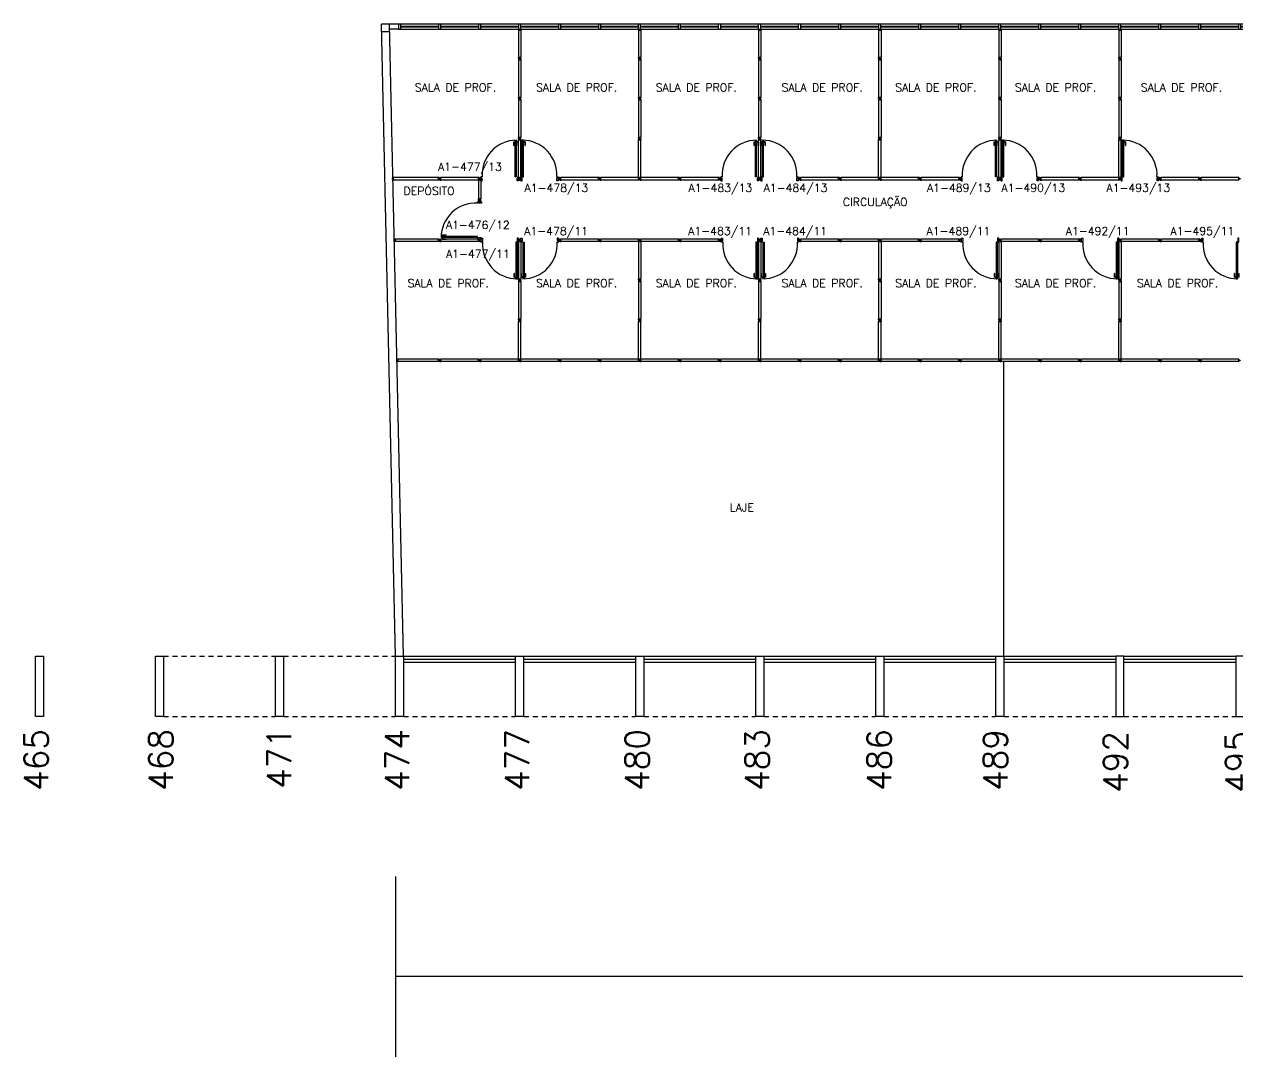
# Model space of a CAD drawing. Header units: millimetres. Extents: x 2308 to 2568, y 1142 to 1238.
# Drawn here: x 2321.15 to 2351.47, y 1146 to 1171.79 of the extents above; entities that cross this region are included whole.
import ezdxf

# ---------------------------------------------------------------- set-up
doc = ezdxf.new("R2010")
doc.units = ezdxf.units.MM
doc.linetypes.add('HIDDEN2', pattern=[0.1875, 0.125, -0.0625])
for name, color, linetype in [('ALV', 2, 'Continuous'), ('CENTRO_DE_CUSTO', 1, 'Continuous'), ('DIV', 2, 'Continuous'), ('ESQ', 1, 'Continuous'), ('ESTR', 3, 'Continuous'), ('NOPILAR1', 2, 'Continuous'), ('PROJ', 1, 'HIDDEN2'), ('TEXTO', 2, 'Continuous'), ('TEXTO-ENDEREÇO', 2, 'Continuous'), ('USO1', 2, 'Continuous')]:
    doc.layers.add(name, color=color, linetype=linetype)
doc.styles.add('1', font='romans.shx')
doc.styles.add('NOPILAR', font='simplex.shx', dxfattribs={"height": 0.6})
doc.styles.add('UNB-100', font='simplex.shx', dxfattribs={"height": 0.2})
doc.styles.add('UNB-100-1', font='simplex.shx', dxfattribs={"height": 0.2})
doc.dimstyles.new('1-600', dxfattribs={"dimtxt": 1.1, "dimasz": 2.5, "dimexe": 2, "dimexo": 4, "dimgap": 0.2, "dimtad": 1, "dimdec": 0, "dimzin": 4, "dimdsep": 46, "dimlunit": 6, "dimtxsty": '1', "dimblk1": 'NONE', "dimblk2": 'NONE', "dimsah": 1, "dimcen": 0, "dimclrd": 2, "dimclre": 2, "dimclrt": 2, "dimadec": 0, "dimazin": 0, "dimtfac": 1, "dimtdec": 0, "dimtmove": 2, "dimatfit": 3, "dimldrblk": 'NONE', "dimfxl": 1, "dimtolj": 1, "dimtzin": 0, "dimarcsym": 0})

# ---------------------------------------------------------------- blocks, each defined once
blk = doc.blocks.new('PILAR-SLN')
blk.add_lwpolyline([(0.197, -72.501), (0.197, -74.001), (-0.003, -74.001), (-0.003, -72.501)], close=True)
blk = doc.blocks.new('ESQCIR2-SLN')
at = {"color": 2}
for p, q in [((0.06, 0.119), (0, 0.119)), ((0, 0.119), (0, 0)), ((0.06, -0.001), (0.06, 0.119)), ((0.06, 0.053), (1, 0.053)), ((1, 0.065), (0.061, 0.065)), ((1, 0.119), (1, 0)), ((1.06, 0.119), (1, 0.119)), ((1.06, -0.001), (1.06, 0.119)), ((1.06, 0.053), (2, 0.053)), ((2, 0.065), (1.061, 0.065)), ((2, 0.119), (2, 0)), ((2.06, 0.119), (2, 0.119)), ((2.06, -0.001), (2.06, 0.119)), ((2.06, 0.053), (3, 0.053)), ((3, 0.065), (2.061, 0.065)), ((3, 0.119), (3, 0)), ((3.06, 0.119), (3, 0.119)), ((3.06, -0.001), (3.06, 0.119)), ((3.06, 0.053), (4, 0.053)), ((4, 0.065), (3.061, 0.065)), ((4, 0.119), (4, 0)), ((4.06, 0.119), (4, 0.119)), ((4.06, -0.001), (4.06, 0.119)), ((4.06, 0.053), (5, 0.053)), ((5, 0.065), (4.061, 0.065)), ((5, 0.119), (5, 0)), ((5.06, 0.119), (5, 0.119)), ((5.06, -0.001), (5.06, 0.119)), ((5.06, 0.053), (6, 0.053)), ((6, 0.065), (5.061, 0.065)), ((0, -0.001), (0.06, -0.001)), ((1, -0.001), (1.06, -0.001)), ((2, -0.001), (2.06, -0.001)), ((3, -0.001), (3.06, -0.001)), ((4, -0.001), (4.06, -0.001)), ((5, -0.001), (5.06, -0.001))]:
    blk.add_line(p, q, dxfattribs=at)
at = {"color": 1}
for p, q in [((1, 0.119), (0.061, 0.119)), ((2, 0.119), (1.061, 0.119)), ((3, 0.119), (2.061, 0.119)), ((4, 0.119), (3.061, 0.119)), ((5, 0.119), (4.061, 0.119)), ((6, 0.119), (5.061, 0.119)), ((0.06, -0.001), (1, -0.001)), ((1.06, -0.001), (2, -0.001)), ((2.06, -0.001), (3, -0.001)), ((3.06, -0.001), (4, -0.001)), ((4.06, -0.001), (5, -0.001)), ((5.06, -0.001), (6, -0.001))]:
    blk.add_line(p, q, dxfattribs=at)
blk = doc.blocks.new('DIVMT-SLN')
for p, q in [((-0.03, 0.03), (-0.03, 0.006)), ((-0.008, 0.03), (-0.03, 0.03)), ((-0.0185, 0.006), (-0.03, 0.006)), ((-0.0185, -0.006), (-0.0185, 0.006)), ((-0.008, 0.03), (-0.008, 0.02)), ((-0.008, 0.02), (0.008, 0.02)), ((-0.0051, 0), (0.0051, 0)), ((0.0051, 0), (-0.0051, 0)), ((-0.0051, 0), (0.0051, 0)), ((0, -0.0051), (0, 0.0051)), ((0, 0.0051), (0, -0.0051)), ((0.008, 0.03), (0.008, 0.02)), ((0.008, 0.03), (0.03, 0.03)), ((0.0205, 0.006), (0.03, 0.006)), ((0.0205, -0.006), (0.0205, 0.006)), ((0.0205, 0.006), (0.0205, -0.006)), ((0.0205, 0.006), (0.03, 0.006)), ((0.97, 0.03), (0.03, 0.03)), ((0.03, 0.006), (0.03, 0.03)), ((0.03, -0.03), (0.03, 0.03)), ((0.03, -0.005), (0.03, 0.005)), ((0.97, -0.03), (0.97, 0.03)), ((0.97, 0.03), (0.97, 0.009)), ((0.97, 0.009), (0.97, 0.027)), ((0.9795, 0.006), (0.97, 0.006)), ((0.97, -0.005), (0.97, 0.005)), ((0.9795, 0.006), (0.9795, -0.006)), ((1.0051, 0), (0.9949, 0)), ((1, 0.0051), (1, -0.0051)), ((-0.0185, -0.006), (-0.03, -0.006)), ((-0.03, -0.03), (-0.03, -0.006)), ((-0.008, -0.03), (-0.03, -0.03)), ((-0.008, -0.03), (-0.008, -0.02)), ((-0.008, -0.02), (0.008, -0.02)), ((0.008, -0.03), (0.008, -0.02)), ((0.008, -0.03), (0.03, -0.03)), ((0.0205, -0.006), (0.03, -0.006)), ((0.0205, -0.006), (0.03, -0.006)), ((0.03, -0.006), (0.03, -0.03)), ((0.97, -0.03), (0.03, -0.03)), ((0.9795, -0.006), (0.97, -0.006)), ((0.97, -0.009), (0.97, -0.027))]:
    blk.add_line(p, q)
blk = doc.blocks.new('PDV2E-SLN')
at = {"layer": 'DIV', "color": 1}
for p, q in [((0.023, 0.925), (0.063, 0.925)), ((0.023, 0.925), (0.023, 0.835)), ((0.033, 0.915), (0.063, 0.915)), ((0.033, 0.915), (0.033, 0.835)), ((0.138, 0.925), (0.097, 0.925)), ((0.128, 0.915), (0.097, 0.915)), ((0.128, 0.915), (0.128, 0.835)), ((0.138, 0.925), (0.138, 0.835)), ((0.033, 0.835), (0.023, 0.835)), ((0.128, 0.835), (0.137, 0.835))]:
    blk.add_line(p, q, dxfattribs=at)
at = {"layer": 'DIV'}
for p, q in [((0.065, 0.05), (0.065, 0.965)), ((0.095, 0.965), (0.065, 0.965)), ((0.095, 0.05), (0.095, 0.965)), ((0.049, 0.05), (0.029, 0.05)), ((0.029, 0.05), (0.029, 0.035)), ((0.029, 0.035), (0.029, -0.035)), ((0.049, 0.02), (0.049, 0.05)), ((0.049, 0.02), (0.059, 0.02)), ((0.059, -0.05), (0.059, 0.02)), ((0.065, 0.05), (0.095, 0.05)), ((0.928, -0.05), (0.928, 0.02)), ((0.938, 0.02), (0.928, 0.02)), ((0.938, 0.05), (0.958, 0.05)), ((0.938, 0.02), (0.938, 0.05)), ((0.958, 0.05), (0.958, 0.035)), ((0.958, 0.035), (0.958, -0.035)), ((0.029, -0.035), (0.029, -0.05)), ((0.029, -0.05), (0.059, -0.05)), ((0.958, -0.05), (0.928, -0.05)), ((0.958, -0.035), (0.958, -0.05))]:
    blk.add_line(p, q, dxfattribs=at)
at = {"layer": 'DIV', "color": 1}
blk.add_arc((0.063, 0.1), 0.864, 356.655, 89.8436, dxfattribs=at)
blk = doc.blocks.new('PDV2D-SLN')
at = {"layer": 'DIV'}
for p, q in [((0.03, 0.05), (0.06, 0.05)), ((0.03, 0.035), (0.03, 0.05)), ((0.03, -0.035), (0.03, 0.035)), ((0.06, 0.05), (0.06, -0.02)), ((0.941, 0.05), (0.941, -0.02)), ((0.971, 0.05), (0.941, 0.05)), ((0.971, 0.035), (0.971, 0.05)), ((0.971, -0.035), (0.971, 0.035)), ((0.03, -0.05), (0.03, -0.035)), ((0.05, -0.05), (0.03, -0.05)), ((0.05, -0.02), (0.06, -0.02)), ((0.05, -0.02), (0.05, -0.05)), ((0.079, -0.05), (0.109, -0.05)), ((0.079, -0.05), (0.079, -0.965)), ((0.109, -0.05), (0.109, -0.965)), ((0.951, -0.02), (0.941, -0.02)), ((0.951, -0.02), (0.951, -0.05)), ((0.951, -0.05), (0.971, -0.05)), ((0.971, -0.05), (0.971, -0.035)), ((0.109, -0.965), (0.079, -0.965))]:
    blk.add_line(p, q, dxfattribs=at)
at = {"layer": 'DIV', "color": 1}
for p, q in [((0.036, -0.925), (0.036, -0.835)), ((0.046, -0.835), (0.036, -0.835)), ((0.046, -0.915), (0.046, -0.835)), ((0.141, -0.915), (0.141, -0.835)), ((0.141, -0.835), (0.151, -0.835)), ((0.151, -0.925), (0.151, -0.835)), ((0.036, -0.925), (0.076, -0.925)), ((0.046, -0.915), (0.076, -0.915)), ((0.141, -0.915), (0.111, -0.915)), ((0.151, -0.925), (0.111, -0.925))]:
    blk.add_line(p, q, dxfattribs=at)
blk.add_arc((0.076, -0.1), 0.864, 270.1564, 3.345, dxfattribs=at)
blk = doc.blocks.new('MTT-SLN')
for p, q in [((-0.008, 0.03), (-0.03, 0.03)), ((-0.03, 0.03), (-0.03, 0.006)), ((-0.0185, 0.006), (-0.03, 0.006)), ((-0.0185, -0.006), (-0.0185, 0.006)), ((-0.008, 0.03), (-0.008, 0.02)), ((-0.008, 0.02), (0.008, 0.02)), ((-0.0051, 0), (0.0051, 0)), ((0, -0.0051), (0, 0.0051)), ((0.008, 0.03), (0.03, 0.03)), ((0.008, 0.03), (0.008, 0.02)), ((0.0205, -0.006), (0.0205, 0.006)), ((0.0205, 0.006), (0.03, 0.006)), ((0.03, 0.006), (0.03, 0.03)), ((-0.03, -0.03), (-0.03, -0.006)), ((-0.0185, -0.006), (-0.03, -0.006)), ((-0.008, -0.03), (-0.03, -0.03)), ((-0.008, -0.02), (0.008, -0.02)), ((-0.008, -0.03), (-0.008, -0.02)), ((0.008, -0.03), (0.008, -0.02)), ((0.008, -0.03), (0.03, -0.03)), ((0.0205, -0.006), (0.03, -0.006)), ((0.03, -0.006), (0.03, -0.03))]:
    blk.add_line(p, q)
blk = doc.blocks.new('DIV-SLN')
for p, q in [((-0.0051, 0), (0.0051, 0)), ((0, -0.0051), (0, 0.0051)), ((0.0205, 0.006), (0.03, 0.006)), ((0.0205, -0.006), (0.0205, 0.006)), ((0.03, 0.03), (0.97, 0.03)), ((0.03, 0.03), (0.03, -0.03)), ((0.03, 0.009), (0.03, 0.027)), ((0.03, 0.005), (0.03, -0.005)), ((0.97, 0.03), (0.97, -0.03)), ((0.9795, 0.006), (0.97, 0.006)), ((0.97, 0.005), (0.97, -0.005)), ((0.9795, -0.006), (0.9795, 0.006)), ((1.0051, 0), (0.9949, 0)), ((0.9949, 0), (1.0051, 0)), ((1, -0.0051), (1, 0.0051)), ((0.0205, -0.006), (0.03, -0.006)), ((0.03, -0.03), (0.03, -0.009)), ((0.03, -0.009), (0.03, -0.027)), ((0.03, -0.03), (0.97, -0.03)), ((0.9795, -0.006), (0.97, -0.006))]:
    blk.add_line(p, q)
blk = doc.blocks.new('MTINI-SLN')
for p, q in [((-0.03, 0.008), (-0.03, 0.03)), ((0.03, 0.03), (-0.03, 0.03)), ((-0.03, 0.008), (-0.02, 0.008)), ((-0.009, 0.03), (-0.027, 0.03)), ((-0.02, 0.008), (-0.02, 0)), ((-0.001, 0), (-0.02, 0)), ((-0.006, 0.02), (-0.006, 0.03)), ((-0.006, 0.023), (-0.006, 0.027)), ((-0.006, 0.02), (0.006, 0.02)), ((0.005, 0.03), (-0.005, 0.03)), ((0.005, 0), (-0.005, 0)), ((0.004, 0.02), (-0.004, 0.02)), ((0.02, 0), (-0.001, 0)), ((0, -0.005), (0, 0.005)), ((0.006, 0.02), (0.006, 0.03)), ((0.006, 0.023), (0.006, 0.027)), ((0.009, 0.03), (0.027, 0.03)), ((0.03, 0.008), (0.02, 0.008)), ((0.02, 0), (0.02, 0.008)), ((0.03, 0.008), (0.03, 0.03))]:
    blk.add_line(p, q)
blk = doc.blocks.new('*D83')
at = {"layer": 'USO1', "color": 2, "lineweight": -2, "transparency": 16777216}
for p, q in [((2330.429, 1150.505), (2330.429, 1146.005)), ((2450.531, 1150.505), (2450.531, 1146.005)), ((2450.531, 1148.005), (2330.429, 1148.005))]:
    blk.add_line(p, q, dxfattribs=at)
at = {"layer": 'USO1', "color": 2, "transparency": 16777216, "insert": (2390.48, 1148.938), "char_height": 1.1, "attachment_point": 5, "style": '1'}
blk.add_mtext('\\A1;Arquitetura e Urbanismo', dxfattribs=at)
blk = doc.blocks.new('_NONE')
at = {"color": 0, "linetype": 'ByBlock'}
blk.add_circle((0, 0), 0.25, dxfattribs=at)

msp = doc.modelspace()

# ---------------------------------------------------------------- linework, layer by layer
at = {"layer": 'ALV'}
for p, q in [((2330.429, 1156.005), (2330.074, 1171.789)), ((2330.498, 1171.789), (2330.074, 1171.789)), ((2330.629, 1156.005), (2330.274, 1171.789)), ((2330.498, 1171.67), (2330.277, 1171.67)), ((2330.078, 1171.612), (2330.278, 1171.612))]:
    msp.add_line(p, q, dxfattribs=at)
at = {"layer": 'CENTRO_DE_CUSTO'}
msp.add_line((2345.629, 1156.005), (2345.629, 1163.366), dxfattribs=at)
at = {"layer": 'DIV'}
for p, q in [((2333.524, 1171.669), (2333.534, 1171.669)), ((2333.529, 1171.674), (2333.529, 1171.664)), ((2336.524, 1171.669), (2336.534, 1171.669)), ((2336.529, 1171.674), (2336.529, 1171.664)), ((2339.524, 1171.669), (2339.534, 1171.669)), ((2339.529, 1171.674), (2339.529, 1171.664)), ((2342.524, 1171.669), (2342.534, 1171.669)), ((2342.529, 1171.674), (2342.529, 1171.664)), ((2345.524, 1171.669), (2345.534, 1171.669)), ((2345.529, 1171.674), (2345.529, 1171.664)), ((2348.524, 1171.669), (2348.534, 1171.669)), ((2348.529, 1171.674), (2348.529, 1171.664)), ((2333.499, 1171.639), (2333.52, 1171.639)), ((2333.559, 1171.639), (2333.499, 1171.639)), ((2333.499, 1171.639), (2333.499, 1170.96)), ((2333.52, 1171.639), (2333.502, 1171.639)), ((2333.523, 1171.649), (2333.523, 1171.639)), ((2333.523, 1171.649), (2333.535, 1171.649)), ((2333.534, 1171.639), (2333.524, 1171.639)), ((2333.535, 1171.649), (2333.535, 1171.639)), ((2333.538, 1171.639), (2333.556, 1171.639)), ((2333.559, 1171.639), (2333.559, 1170.96)), ((2336.499, 1171.639), (2336.499, 1170.96)), ((2336.559, 1171.639), (2336.499, 1171.639)), ((2336.499, 1171.639), (2336.52, 1171.639)), ((2336.52, 1171.639), (2336.502, 1171.639)), ((2336.523, 1171.649), (2336.535, 1171.649)), ((2336.523, 1171.649), (2336.523, 1171.639)), ((2336.534, 1171.639), (2336.524, 1171.639)), ((2336.535, 1171.649), (2336.535, 1171.639)), ((2336.538, 1171.639), (2336.556, 1171.639)), ((2336.559, 1171.639), (2336.559, 1170.96)), ((2339.499, 1171.639), (2339.499, 1170.96)), ((2339.559, 1171.639), (2339.499, 1171.639)), ((2339.499, 1171.639), (2339.52, 1171.639)), ((2339.52, 1171.639), (2339.502, 1171.639)), ((2339.523, 1171.649), (2339.535, 1171.649)), ((2339.523, 1171.649), (2339.523, 1171.639)), ((2339.534, 1171.639), (2339.524, 1171.639)), ((2339.535, 1171.649), (2339.535, 1171.639)), ((2339.538, 1171.639), (2339.556, 1171.639)), ((2339.559, 1171.639), (2339.559, 1170.96)), ((2342.499, 1171.639), (2342.499, 1170.96)), ((2342.559, 1171.639), (2342.499, 1171.639)), ((2342.499, 1171.639), (2342.52, 1171.639)), ((2342.52, 1171.639), (2342.502, 1171.639)), ((2342.523, 1171.649), (2342.535, 1171.649)), ((2342.523, 1171.649), (2342.523, 1171.639)), ((2342.534, 1171.639), (2342.524, 1171.639)), ((2342.535, 1171.649), (2342.535, 1171.639)), ((2342.538, 1171.639), (2342.556, 1171.639)), ((2342.559, 1171.639), (2342.559, 1170.96)), ((2345.499, 1171.639), (2345.499, 1170.96)), ((2345.559, 1171.639), (2345.499, 1171.639)), ((2345.499, 1171.639), (2345.52, 1171.639)), ((2345.52, 1171.639), (2345.502, 1171.639)), ((2345.523, 1171.649), (2345.535, 1171.649)), ((2345.523, 1171.649), (2345.523, 1171.639)), ((2345.534, 1171.639), (2345.524, 1171.639)), ((2345.535, 1171.649), (2345.535, 1171.639)), ((2345.538, 1171.639), (2345.556, 1171.639)), ((2345.559, 1171.639), (2345.559, 1170.96)), ((2348.499, 1171.639), (2348.499, 1170.96)), ((2348.559, 1171.639), (2348.499, 1171.639)), ((2348.499, 1171.639), (2348.52, 1171.639)), ((2348.52, 1171.639), (2348.502, 1171.639)), ((2348.523, 1171.649), (2348.535, 1171.649)), ((2348.523, 1171.649), (2348.523, 1171.639)), ((2348.534, 1171.639), (2348.524, 1171.639)), ((2348.535, 1171.649), (2348.535, 1171.639)), ((2348.538, 1171.639), (2348.556, 1171.639)), ((2348.559, 1171.639), (2348.559, 1170.96)), ((2333.559, 1170.96), (2333.499, 1170.96)), ((2333.499, 1170.938), (2333.499, 1170.96)), ((2333.523, 1170.96), (2333.499, 1170.96)), ((2333.499, 1170.938), (2333.509, 1170.938)), ((2333.499, 1170.922), (2333.499, 1170.9)), ((2333.499, 1170.922), (2333.509, 1170.922)), ((2333.499, 1170.9), (2333.523, 1170.9)), ((2333.509, 1170.922), (2333.509, 1170.938)), ((2333.523, 1170.951), (2333.523, 1170.96)), ((2333.523, 1170.951), (2333.523, 1170.96)), ((2333.523, 1170.951), (2333.535, 1170.951)), ((2333.535, 1170.951), (2333.523, 1170.951)), ((2333.535, 1170.912), (2333.523, 1170.912)), ((2333.523, 1170.912), (2333.523, 1170.9)), ((2333.534, 1170.96), (2333.524, 1170.96)), ((2333.524, 1170.93), (2333.534, 1170.93)), ((2333.534, 1170.93), (2333.524, 1170.93)), ((2333.529, 1170.925), (2333.529, 1170.935)), ((2333.529, 1170.935), (2333.529, 1170.925)), ((2333.529, 1170.925), (2333.529, 1170.935)), ((2333.535, 1170.951), (2333.535, 1170.96)), ((2333.535, 1170.951), (2333.535, 1170.96)), ((2333.535, 1170.96), (2333.559, 1170.96)), ((2333.535, 1170.912), (2333.535, 1170.9)), ((2333.559, 1170.9), (2333.535, 1170.9)), ((2333.549, 1170.922), (2333.549, 1170.938)), ((2333.559, 1170.938), (2333.549, 1170.938)), ((2333.559, 1170.922), (2333.549, 1170.922)), ((2333.559, 1170.938), (2333.559, 1170.96)), ((2333.559, 1170.922), (2333.559, 1170.9)), ((2336.559, 1170.96), (2336.499, 1170.96)), ((2336.499, 1170.938), (2336.499, 1170.96)), ((2336.523, 1170.96), (2336.499, 1170.96)), ((2336.499, 1170.938), (2336.509, 1170.938)), ((2336.499, 1170.922), (2336.499, 1170.9)), ((2336.499, 1170.922), (2336.509, 1170.922)), ((2336.499, 1170.9), (2336.523, 1170.9)), ((2336.509, 1170.922), (2336.509, 1170.938)), ((2336.523, 1170.951), (2336.523, 1170.96)), ((2336.523, 1170.951), (2336.523, 1170.96)), ((2336.523, 1170.951), (2336.535, 1170.951)), ((2336.535, 1170.951), (2336.523, 1170.951)), ((2336.535, 1170.912), (2336.523, 1170.912)), ((2336.523, 1170.912), (2336.523, 1170.9)), ((2336.534, 1170.96), (2336.524, 1170.96)), ((2336.524, 1170.93), (2336.534, 1170.93)), ((2336.534, 1170.93), (2336.524, 1170.93)), ((2336.529, 1170.925), (2336.529, 1170.935)), ((2336.529, 1170.935), (2336.529, 1170.925)), ((2336.529, 1170.925), (2336.529, 1170.935)), ((2336.535, 1170.951), (2336.535, 1170.96)), ((2336.535, 1170.951), (2336.535, 1170.96)), ((2336.535, 1170.96), (2336.559, 1170.96)), ((2336.535, 1170.912), (2336.535, 1170.9)), ((2336.559, 1170.9), (2336.535, 1170.9)), ((2336.549, 1170.922), (2336.549, 1170.938)), ((2336.559, 1170.938), (2336.549, 1170.938)), ((2336.559, 1170.922), (2336.549, 1170.922)), ((2336.559, 1170.938), (2336.559, 1170.96)), ((2336.559, 1170.922), (2336.559, 1170.9)), ((2339.559, 1170.96), (2339.499, 1170.96)), ((2339.499, 1170.938), (2339.499, 1170.96)), ((2339.523, 1170.96), (2339.499, 1170.96)), ((2339.499, 1170.938), (2339.509, 1170.938)), ((2339.499, 1170.922), (2339.499, 1170.9)), ((2339.499, 1170.922), (2339.509, 1170.922)), ((2339.499, 1170.9), (2339.523, 1170.9)), ((2339.509, 1170.922), (2339.509, 1170.938)), ((2339.523, 1170.951), (2339.523, 1170.96)), ((2339.523, 1170.951), (2339.523, 1170.96)), ((2339.523, 1170.951), (2339.535, 1170.951)), ((2339.535, 1170.951), (2339.523, 1170.951)), ((2339.535, 1170.912), (2339.523, 1170.912)), ((2339.523, 1170.912), (2339.523, 1170.9)), ((2339.534, 1170.96), (2339.524, 1170.96)), ((2339.524, 1170.93), (2339.534, 1170.93)), ((2339.534, 1170.93), (2339.524, 1170.93)), ((2339.529, 1170.925), (2339.529, 1170.935)), ((2339.529, 1170.935), (2339.529, 1170.925)), ((2339.529, 1170.925), (2339.529, 1170.935)), ((2339.535, 1170.951), (2339.535, 1170.96)), ((2339.535, 1170.951), (2339.535, 1170.96)), ((2339.535, 1170.96), (2339.559, 1170.96)), ((2339.535, 1170.912), (2339.535, 1170.9)), ((2339.559, 1170.9), (2339.535, 1170.9)), ((2339.549, 1170.922), (2339.549, 1170.938)), ((2339.559, 1170.938), (2339.549, 1170.938)), ((2339.559, 1170.922), (2339.549, 1170.922)), ((2339.559, 1170.938), (2339.559, 1170.96)), ((2339.559, 1170.922), (2339.559, 1170.9)), ((2342.559, 1170.96), (2342.499, 1170.96)), ((2342.499, 1170.938), (2342.499, 1170.96)), ((2342.523, 1170.96), (2342.499, 1170.96)), ((2342.499, 1170.938), (2342.509, 1170.938)), ((2342.499, 1170.922), (2342.499, 1170.9)), ((2342.499, 1170.922), (2342.509, 1170.922)), ((2342.499, 1170.9), (2342.523, 1170.9)), ((2342.509, 1170.922), (2342.509, 1170.938)), ((2342.523, 1170.951), (2342.523, 1170.96)), ((2342.523, 1170.951), (2342.523, 1170.96)), ((2342.523, 1170.951), (2342.535, 1170.951)), ((2342.535, 1170.951), (2342.523, 1170.951)), ((2342.535, 1170.912), (2342.523, 1170.912)), ((2342.523, 1170.912), (2342.523, 1170.9)), ((2342.534, 1170.96), (2342.524, 1170.96)), ((2342.524, 1170.93), (2342.534, 1170.93)), ((2342.534, 1170.93), (2342.524, 1170.93)), ((2342.529, 1170.925), (2342.529, 1170.935)), ((2342.529, 1170.935), (2342.529, 1170.925)), ((2342.529, 1170.925), (2342.529, 1170.935)), ((2342.535, 1170.951), (2342.535, 1170.96)), ((2342.535, 1170.951), (2342.535, 1170.96)), ((2342.535, 1170.96), (2342.559, 1170.96)), ((2342.535, 1170.912), (2342.535, 1170.9)), ((2342.559, 1170.9), (2342.535, 1170.9)), ((2342.549, 1170.922), (2342.549, 1170.938)), ((2342.559, 1170.938), (2342.549, 1170.938)), ((2342.559, 1170.922), (2342.549, 1170.922)), ((2342.559, 1170.938), (2342.559, 1170.96)), ((2342.559, 1170.922), (2342.559, 1170.9)), ((2345.559, 1170.96), (2345.499, 1170.96)), ((2345.499, 1170.938), (2345.499, 1170.96)), ((2345.523, 1170.96), (2345.499, 1170.96)), ((2345.499, 1170.938), (2345.509, 1170.938)), ((2345.499, 1170.922), (2345.499, 1170.9)), ((2345.499, 1170.922), (2345.509, 1170.922)), ((2345.499, 1170.9), (2345.523, 1170.9)), ((2345.509, 1170.922), (2345.509, 1170.938)), ((2345.523, 1170.951), (2345.523, 1170.96)), ((2345.523, 1170.951), (2345.523, 1170.96)), ((2345.523, 1170.951), (2345.535, 1170.951)), ((2345.535, 1170.951), (2345.523, 1170.951)), ((2345.535, 1170.912), (2345.523, 1170.912)), ((2345.523, 1170.912), (2345.523, 1170.9)), ((2345.534, 1170.96), (2345.524, 1170.96)), ((2345.524, 1170.93), (2345.534, 1170.93)), ((2345.534, 1170.93), (2345.524, 1170.93)), ((2345.529, 1170.925), (2345.529, 1170.935)), ((2345.529, 1170.935), (2345.529, 1170.925)), ((2345.529, 1170.925), (2345.529, 1170.935)), ((2345.535, 1170.951), (2345.535, 1170.96)), ((2345.535, 1170.951), (2345.535, 1170.96)), ((2345.535, 1170.96), (2345.559, 1170.96)), ((2345.535, 1170.912), (2345.535, 1170.9)), ((2345.559, 1170.9), (2345.535, 1170.9)), ((2345.549, 1170.922), (2345.549, 1170.938)), ((2345.559, 1170.938), (2345.549, 1170.938)), ((2345.559, 1170.922), (2345.549, 1170.922)), ((2345.559, 1170.938), (2345.559, 1170.96)), ((2345.559, 1170.922), (2345.559, 1170.9)), ((2348.559, 1170.96), (2348.499, 1170.96)), ((2348.499, 1170.938), (2348.499, 1170.96)), ((2348.523, 1170.96), (2348.499, 1170.96)), ((2348.499, 1170.938), (2348.509, 1170.938)), ((2348.499, 1170.922), (2348.499, 1170.9)), ((2348.499, 1170.922), (2348.509, 1170.922)), ((2348.499, 1170.9), (2348.523, 1170.9)), ((2348.509, 1170.922), (2348.509, 1170.938)), ((2348.523, 1170.951), (2348.523, 1170.96)), ((2348.523, 1170.951), (2348.523, 1170.96)), ((2348.523, 1170.951), (2348.535, 1170.951)), ((2348.535, 1170.951), (2348.523, 1170.951)), ((2348.535, 1170.912), (2348.523, 1170.912)), ((2348.523, 1170.912), (2348.523, 1170.9)), ((2348.534, 1170.96), (2348.524, 1170.96)), ((2348.524, 1170.93), (2348.534, 1170.93)), ((2348.534, 1170.93), (2348.524, 1170.93)), ((2348.529, 1170.925), (2348.529, 1170.935)), ((2348.529, 1170.935), (2348.529, 1170.925)), ((2348.529, 1170.925), (2348.529, 1170.935)), ((2348.535, 1170.951), (2348.535, 1170.96)), ((2348.535, 1170.951), (2348.535, 1170.96)), ((2348.535, 1170.96), (2348.559, 1170.96)), ((2348.535, 1170.912), (2348.535, 1170.9)), ((2348.559, 1170.9), (2348.535, 1170.9)), ((2348.549, 1170.922), (2348.549, 1170.938)), ((2348.559, 1170.938), (2348.549, 1170.938)), ((2348.559, 1170.922), (2348.549, 1170.922)), ((2348.559, 1170.938), (2348.559, 1170.96)), ((2348.559, 1170.922), (2348.559, 1170.9)), ((2330.345, 1167.93), (2330.355, 1167.93)), ((2330.35, 1167.931), (2330.35, 1167.95)), ((2330.358, 1167.95), (2330.35, 1167.95)), ((2330.35, 1167.925), (2330.35, 1167.935)), ((2330.35, 1167.91), (2330.35, 1167.931)), ((2330.35, 1167.91), (2330.358, 1167.91)), ((2330.358, 1167.96), (2330.358, 1167.95)), ((2330.358, 1167.96), (2330.38, 1167.96)), ((2330.358, 1167.9), (2330.358, 1167.91)), ((2330.358, 1167.9), (2330.38, 1167.9)), ((2330.371, 1167.936), (2330.371, 1167.924)), ((2330.371, 1167.936), (2330.38, 1167.936)), ((2330.371, 1167.926), (2330.371, 1167.934)), ((2330.371, 1167.924), (2330.38, 1167.924)), ((2330.373, 1167.936), (2330.377, 1167.936)), ((2330.373, 1167.924), (2330.377, 1167.924)), ((2331.5, 1167.96), (2330.38, 1167.96)), ((2330.38, 1167.9), (2330.38, 1167.96)), ((2330.38, 1167.939), (2330.38, 1167.957)), ((2330.38, 1167.925), (2330.38, 1167.935)), ((2330.38, 1167.921), (2330.38, 1167.903)), ((2331.5, 1167.9), (2330.38, 1167.9)), ((2331.5, 1167.9), (2331.5, 1167.96)), ((2331.5, 1167.96), (2331.5, 1167.939)), ((2331.5, 1167.939), (2331.5, 1167.957)), ((2331.509, 1167.936), (2331.5, 1167.936)), ((2331.5, 1167.925), (2331.5, 1167.935)), ((2331.509, 1167.924), (2331.5, 1167.924)), ((2331.5, 1167.921), (2331.5, 1167.903)), ((2331.509, 1167.936), (2331.509, 1167.924)), ((2331.52, 1167.93), (2331.538, 1167.93)), ((2331.529, 1167.936), (2331.529, 1167.924)), ((2332.499, 1167.9), (2332.52, 1167.9)), ((2332.559, 1167.9), (2332.499, 1167.9)), ((2332.499, 1167.9), (2332.499, 1167.426)), ((2332.52, 1167.9), (2332.502, 1167.9)), ((2332.523, 1167.91), (2332.523, 1167.9)), ((2332.523, 1167.91), (2332.535, 1167.91)), ((2332.524, 1167.93), (2332.534, 1167.93)), ((2332.534, 1167.9), (2332.524, 1167.9)), ((2332.529, 1167.935), (2332.529, 1167.925)), ((2332.535, 1167.91), (2332.535, 1167.9)), ((2332.538, 1167.9), (2332.556, 1167.9)), ((2332.559, 1167.9), (2332.559, 1167.426)), ((2332.559, 1167.426), (2332.499, 1167.426)), ((2332.499, 1167.404), (2332.499, 1167.426)), ((2332.523, 1167.426), (2332.499, 1167.426)), ((2332.523, 1167.416), (2332.523, 1167.426)), ((2332.523, 1167.416), (2332.523, 1167.426)), ((2332.534, 1167.426), (2332.524, 1167.426)), ((2332.535, 1167.416), (2332.535, 1167.426)), ((2332.535, 1167.416), (2332.535, 1167.426)), ((2332.535, 1167.426), (2332.559, 1167.426)), ((2332.559, 1167.404), (2332.559, 1167.426)), ((2332.499, 1167.404), (2332.509, 1167.404)), ((2332.499, 1167.388), (2332.499, 1167.366)), ((2332.499, 1167.388), (2332.509, 1167.388)), ((2332.499, 1167.366), (2332.523, 1167.366)), ((2332.509, 1167.388), (2332.509, 1167.404)), ((2332.523, 1167.416), (2332.535, 1167.416)), ((2332.535, 1167.416), (2332.523, 1167.416)), ((2332.535, 1167.377), (2332.523, 1167.377)), ((2332.523, 1167.377), (2332.523, 1167.366)), ((2332.524, 1167.396), (2332.534, 1167.396)), ((2332.534, 1167.396), (2332.524, 1167.396)), ((2332.529, 1167.391), (2332.529, 1167.401)), ((2332.529, 1167.401), (2332.529, 1167.391)), ((2332.529, 1167.391), (2332.529, 1167.401)), ((2332.535, 1167.377), (2332.535, 1167.366)), ((2332.559, 1167.366), (2332.535, 1167.366)), ((2332.549, 1167.388), (2332.549, 1167.404)), ((2332.559, 1167.404), (2332.549, 1167.404)), ((2332.559, 1167.388), (2332.549, 1167.388)), ((2332.559, 1167.388), (2332.559, 1167.366)), ((2330.391, 1166.399), (2330.401, 1166.399)), ((2330.396, 1166.4), (2330.396, 1166.419)), ((2330.404, 1166.419), (2330.396, 1166.419)), ((2330.396, 1166.394), (2330.396, 1166.404)), ((2330.396, 1166.379), (2330.396, 1166.4)), ((2330.396, 1166.379), (2330.404, 1166.379)), ((2330.404, 1166.429), (2330.404, 1166.419)), ((2330.404, 1166.429), (2330.426, 1166.429)), ((2330.404, 1166.369), (2330.404, 1166.379)), ((2330.404, 1166.369), (2330.426, 1166.369)), ((2330.417, 1166.405), (2330.417, 1166.393)), ((2330.417, 1166.405), (2330.426, 1166.405)), ((2330.417, 1166.395), (2330.417, 1166.403)), ((2330.417, 1166.393), (2330.426, 1166.393)), ((2330.419, 1166.405), (2330.423, 1166.405)), ((2330.419, 1166.393), (2330.423, 1166.393)), ((2330.426, 1166.369), (2330.426, 1166.429)), ((2331.5, 1166.426), (2330.426, 1166.426)), ((2330.426, 1166.406), (2330.426, 1166.424)), ((2330.426, 1166.394), (2330.426, 1166.404)), ((2330.426, 1166.39), (2330.426, 1166.372)), ((2331.5, 1166.366), (2330.426, 1166.366)), ((2331.5, 1166.366), (2331.5, 1166.426)), ((2331.5, 1166.426), (2331.5, 1166.405)), ((2331.5, 1166.405), (2331.5, 1166.423)), ((2331.509, 1166.402), (2331.5, 1166.402)), ((2331.5, 1166.391), (2331.5, 1166.401)), ((2331.509, 1166.39), (2331.5, 1166.39)), ((2331.5, 1166.387), (2331.5, 1166.369)), ((2331.509, 1166.402), (2331.509, 1166.39)), ((2331.52, 1166.396), (2331.538, 1166.396)), ((2331.529, 1166.402), (2331.529, 1166.39)), ((2330.456, 1163.395), (2330.466, 1163.395)), ((2330.461, 1163.396), (2330.461, 1163.415)), ((2330.469, 1163.415), (2330.461, 1163.415)), ((2330.461, 1163.39), (2330.461, 1163.4)), ((2330.461, 1163.375), (2330.461, 1163.396)), ((2330.461, 1163.375), (2330.469, 1163.375)), ((2330.469, 1163.425), (2330.469, 1163.415)), ((2330.469, 1163.425), (2330.491, 1163.425)), ((2330.469, 1163.365), (2330.469, 1163.375)), ((2330.469, 1163.365), (2330.491, 1163.365)), ((2330.481, 1163.401), (2330.481, 1163.389)), ((2330.481, 1163.401), (2330.491, 1163.401)), ((2330.481, 1163.391), (2330.481, 1163.399)), ((2330.481, 1163.389), (2330.491, 1163.389)), ((2330.483, 1163.401), (2330.488, 1163.401)), ((2330.483, 1163.389), (2330.488, 1163.389)), ((2331.5, 1163.426), (2330.491, 1163.426)), ((2330.491, 1163.365), (2330.491, 1163.425)), ((2330.491, 1163.404), (2330.491, 1163.422)), ((2330.491, 1163.39), (2330.491, 1163.4)), ((2330.491, 1163.386), (2330.491, 1163.368)), ((2331.5, 1163.366), (2330.491, 1163.366)), ((2331.5, 1163.366), (2331.5, 1163.426)), ((2331.5, 1163.426), (2331.5, 1163.405)), ((2331.5, 1163.405), (2331.5, 1163.423)), ((2331.509, 1163.402), (2331.5, 1163.402)), ((2331.5, 1163.391), (2331.5, 1163.401)), ((2331.509, 1163.39), (2331.5, 1163.39)), ((2331.5, 1163.387), (2331.5, 1163.369)), ((2331.509, 1163.402), (2331.509, 1163.39)), ((2331.52, 1163.396), (2331.538, 1163.396)), ((2331.529, 1163.402), (2331.529, 1163.39))]:
    msp.add_line(p, q, dxfattribs=at)
at = {"layer": 'ESQ'}
for p, q in [((2330.629, 1156.005), (2333.429, 1156.005)), ((2330.629, 1155.93), (2333.429, 1155.93)), ((2333.629, 1156.005), (2336.429, 1156.005)), ((2333.629, 1155.93), (2336.429, 1155.93)), ((2336.629, 1156.005), (2339.429, 1156.005)), ((2336.629, 1155.93), (2339.429, 1155.93)), ((2339.629, 1156.005), (2342.429, 1156.005)), ((2339.629, 1155.93), (2342.429, 1155.93)), ((2342.629, 1156.005), (2345.429, 1156.005)), ((2342.629, 1155.93), (2345.429, 1155.93)), ((2345.629, 1156.005), (2348.429, 1156.005)), ((2345.629, 1155.93), (2348.429, 1155.93)), ((2348.629, 1156.005), (2351.429, 1156.005)), ((2348.629, 1155.93), (2351.429, 1155.93)), ((2330.629, 1155.855), (2333.429, 1155.855)), ((2333.629, 1155.855), (2336.429, 1155.855)), ((2336.629, 1155.855), (2339.429, 1155.855)), ((2339.629, 1155.855), (2342.429, 1155.855)), ((2342.629, 1155.855), (2345.429, 1155.855)), ((2345.629, 1155.855), (2348.429, 1155.855)), ((2348.629, 1155.855), (2351.429, 1155.855))]:
    msp.add_line(p, q, dxfattribs=at)
at = {"layer": 'PROJ'}
for p, q in [((2324.629, 1156.005), (2327.429, 1156.005)), ((2327.629, 1156.005), (2330.429, 1156.005)), ((2324.629, 1154.505), (2327.429, 1154.505)), ((2327.629, 1154.505), (2330.429, 1154.505)), ((2330.629, 1154.505), (2333.429, 1154.505)), ((2333.629, 1154.505), (2336.429, 1154.505)), ((2336.629, 1154.505), (2339.429, 1154.505)), ((2339.629, 1154.505), (2342.429, 1154.505)), ((2342.629, 1154.505), (2345.429, 1154.505)), ((2345.629, 1154.505), (2348.429, 1154.505)), ((2348.629, 1154.505), (2351.429, 1154.505))]:
    msp.add_line(p, q, dxfattribs=at)

# ---------------------------------------------------------------- block references
at = {"layer": 'DIV'}
for name, p, rotation in [('MTINI-SLN', (2333.529, 1171.669), 180), ('MTINI-SLN', (2336.529, 1171.669), 180), ('MTINI-SLN', (2339.529, 1171.669), 180), ('MTINI-SLN', (2342.529, 1171.669), 180), ('MTINI-SLN', (2345.529, 1171.669), 180), ('MTINI-SLN', (2348.529, 1171.669), 180), ('DIVMT-SLN', (2333.529, 1169.93), 90), ('DIVMT-SLN', (2336.529, 1169.93), 90), ('DIVMT-SLN', (2339.529, 1169.93), 90), ('DIVMT-SLN', (2342.529, 1169.93), 90), ('DIVMT-SLN', (2345.529, 1169.93), 90), ('DIVMT-SLN', (2348.529, 1169.93), 90), ('DIVMT-SLN', (2333.529, 1168.93), 90), ('DIVMT-SLN', (2336.529, 1168.93), 90), ('DIVMT-SLN', (2339.529, 1168.93), 90), ('DIVMT-SLN', (2342.529, 1168.93), 90), ('DIVMT-SLN', (2345.529, 1168.93), 90), ('DIVMT-SLN', (2348.529, 1168.93), 90), ('DIV-SLN', (2333.529, 1167.93), 90), ('DIV-SLN', (2336.529, 1167.93), 90), ('DIV-SLN', (2339.529, 1167.93), 90), ('DIV-SLN', (2342.529, 1167.93), 90), ('DIV-SLN', (2345.529, 1167.93), 90), ('DIV-SLN', (2348.529, 1167.93), 90), ('PDV2D-SLN', (2333.529, 1167.93), 180), ('PDV2D-SLN', (2339.529, 1167.93), 180), ('PDV2D-SLN', (2345.529, 1167.93), 180), ('PDV2E-SLN', (2332.529, 1166.396), 90), ('PDV2E-SLN', (2333.529, 1166.396), 180), ('DIVMT-SLN', (2333.529, 1165.396), 90), ('DIVMT-SLN', (2336.529, 1165.396), 90), ('PDV2E-SLN', (2339.529, 1166.396), 180), ('DIVMT-SLN', (2339.529, 1165.396), 90), ('DIVMT-SLN', (2342.529, 1165.396), 90), ('PDV2E-SLN', (2345.53, 1166.398), 180), ('DIVMT-SLN', (2345.529, 1165.396), 90), ('PDV2E-SLN', (2348.529, 1166.396), 180), ('DIVMT-SLN', (2348.529, 1165.396), 90), ('PDV2E-SLN', (2351.531, 1166.396), 180), ('DIVMT-SLN', (2333.529, 1164.396), 90), ('DIVMT-SLN', (2336.529, 1164.396), 90), ('DIVMT-SLN', (2339.529, 1164.396), 90), ('DIVMT-SLN', (2342.529, 1164.396), 90), ('DIVMT-SLN', (2345.529, 1164.396), 90), ('DIVMT-SLN', (2348.529, 1164.396), 90), ('DIV-SLN', (2333.529, 1163.396), 90), ('DIV-SLN', (2336.529, 1163.396), 90), ('DIV-SLN', (2339.529, 1163.396), 90), ('DIV-SLN', (2342.529, 1163.396), 90), ('DIV-SLN', (2345.529, 1163.396), 90), ('DIV-SLN', (2348.529, 1163.396), 90)]:
    msp.add_blockref(name, p, dxfattribs=dict(at, rotation=rotation))
for name, p in [('PDV2E-SLN', (2333.529, 1167.93)), ('PDV2E-SLN', (2339.529, 1167.93)), ('PDV2E-SLN', (2345.529, 1167.93)), ('PDV2E-SLN', (2348.529, 1167.93)), ('DIVMT-SLN', (2331.529, 1167.93)), ('MTT-SLN', (2332.529, 1167.93)), ('MTT-SLN', (2333.529, 1167.93)), ('DIVMT-SLN', (2334.529, 1167.93)), ('DIVMT-SLN', (2335.529, 1167.93)), ('DIVMT-SLN', (2336.529, 1167.93)), ('DIVMT-SLN', (2337.529, 1167.93)), ('MTT-SLN', (2338.531, 1167.93)), ('MTT-SLN', (2339.529, 1167.93)), ('DIVMT-SLN', (2340.529, 1167.93)), ('DIVMT-SLN', (2341.529, 1167.93)), ('DIVMT-SLN', (2342.529, 1167.93)), ('DIVMT-SLN', (2343.529, 1167.93)), ('MTT-SLN', (2344.531, 1167.93)), ('MTT-SLN', (2345.531, 1167.93)), ('DIVMT-SLN', (2346.529, 1167.93)), ('DIVMT-SLN', (2347.529, 1167.93)), ('MTT-SLN', (2348.531, 1167.93)), ('DIVMT-SLN', (2349.529, 1167.93)), ('DIVMT-SLN', (2350.529, 1167.93)), ('MTT-SLN', (2332.529, 1167.396)), ('DIVMT-SLN', (2331.529, 1166.396)), ('MTT-SLN', (2332.529, 1166.396)), ('MTT-SLN', (2333.529, 1166.396)), ('PDV2D-SLN', (2333.529, 1166.396)), ('DIVMT-SLN', (2334.529, 1166.396)), ('DIVMT-SLN', (2335.529, 1166.396)), ('DIVMT-SLN', (2336.529, 1166.396)), ('DIVMT-SLN', (2337.529, 1166.396)), ('MTT-SLN', (2338.531, 1166.396)), ('MTT-SLN', (2339.531, 1166.396)), ('PDV2D-SLN', (2339.529, 1166.396)), ('DIVMT-SLN', (2340.529, 1166.396)), ('DIVMT-SLN', (2341.529, 1166.396)), ('DIVMT-SLN', (2342.529, 1166.396)), ('DIVMT-SLN', (2343.529, 1166.396)), ('MTT-SLN', (2344.531, 1166.396)), ('DIVMT-SLN', (2345.529, 1166.396)), ('MTT-SLN', (2345.531, 1166.396)), ('DIVMT-SLN', (2346.529, 1166.396)), ('MTT-SLN', (2347.531, 1166.396)), ('DIVMT-SLN', (2348.529, 1166.396)), ('MTT-SLN', (2348.531, 1166.396)), ('DIVMT-SLN', (2349.529, 1166.396)), ('MTT-SLN', (2350.531, 1166.396)), ('DIVMT-SLN', (2331.529, 1163.396)), ('DIVMT-SLN', (2332.529, 1163.396)), ('DIVMT-SLN', (2333.529, 1163.396)), ('DIVMT-SLN', (2334.529, 1163.396)), ('DIVMT-SLN', (2335.529, 1163.396)), ('DIVMT-SLN', (2336.529, 1163.396)), ('DIVMT-SLN', (2337.529, 1163.396)), ('DIVMT-SLN', (2338.529, 1163.396)), ('DIVMT-SLN', (2339.529, 1163.396)), ('DIVMT-SLN', (2340.529, 1163.396)), ('DIVMT-SLN', (2341.529, 1163.396)), ('DIVMT-SLN', (2342.529, 1163.396)), ('DIVMT-SLN', (2343.529, 1163.396)), ('DIVMT-SLN', (2344.529, 1163.396)), ('DIVMT-SLN', (2345.529, 1163.396)), ('DIVMT-SLN', (2346.529, 1163.396)), ('DIVMT-SLN', (2347.529, 1163.396)), ('DIVMT-SLN', (2348.529, 1163.396)), ('DIVMT-SLN', (2349.529, 1163.396)), ('DIVMT-SLN', (2350.529, 1163.396))]:
    msp.add_blockref(name, p, dxfattribs=at)
at = {"layer": 'DIV', "xscale": 0.001108205584564814, "yscale": -0.004870123467810572, "zscale": 0.001108205584564814}
msp.add_blockref('PDV2E-SLN', (2345.529, 1166.396), dxfattribs=at)
at = {"layer": 'ESQ'}
for p in [(2330.498, 1171.67), (2336.492, 1171.67), (2342.492, 1171.67), (2348.492, 1171.67)]:
    msp.add_blockref('ESQCIR2-SLN', p, dxfattribs=at)
at = {"layer": 'ESTR'}
for p in [(2321.431, 1228.506), (2321.431, 1228.506), (2324.431, 1228.506), (2327.431, 1228.506), (2330.431, 1228.506), (2333.431, 1228.506), (2336.431, 1228.506), (2339.431, 1228.506), (2342.431, 1228.506), (2345.431, 1228.506)]:
    msp.add_blockref('PILAR-SLN', p, dxfattribs=at)
at = {"layer": 'ESTR', "xscale": -1}
for p in [(2348.626, 1228.506), (2351.626, 1228.506)]:
    msp.add_blockref('PILAR-SLN', p, dxfattribs=at)

# ---------------------------------------------------------------- texts
at = {"layer": 'NOPILAR1', "style": 'NOPILAR'}
for s, p in [('465', (2321.75, 1152.644)), ('465', (2321.75, 1152.644)), ('468', (2324.866, 1152.644)), ('468', (2324.866, 1152.644)), ('474', (2330.766, 1152.644)), ('474', (2330.766, 1152.644)), ('477', (2333.766, 1152.644)), ('477', (2333.766, 1152.644)), ('480', (2336.766, 1152.644)), ('480', (2336.766, 1152.644)), ('483', (2339.766, 1152.644)), ('483', (2339.766, 1152.644)), ('486', (2342.816, 1152.644)), ('486', (2342.816, 1152.644)), ('489', (2345.716, 1152.644)), ('489', (2345.716, 1152.644)), ('471', (2327.816, 1152.694)), ('471', (2327.816, 1152.694)), ('492', (2348.716, 1152.594)), ('492', (2348.716, 1152.594)), ('495', (2351.766, 1152.594)), ('495', (2351.766, 1152.594))]:
    msp.add_text(s, height=0.6, rotation=90, dxfattribs=at).set_placement(p)
at = {"layer": 'TEXTO', "linetype": 'Continuous', "style": 'UNB-100'}
for s, p in [('SALA DE PROF.', (2330.908, 1170.11)), ('SALA DE PROF.', (2333.937, 1170.11)), ('SALA DE PROF.', (2336.927, 1170.11)), ('SALA DE PROF.', (2340.073, 1170.11)), ('SALA DE PROF.', (2342.913, 1170.11)), ('SALA DE PROF.', (2345.903, 1170.11)), ('SALA DE PROF.', (2349.049, 1170.11)), ('DEPÓSITO', (2330.626, 1167.527)), ('CIRCULAÇÃO', (2341.605, 1167.251)), ('SALA DE PROF.', (2330.728, 1165.221)), ('SALA DE PROF.', (2333.937, 1165.223)), ('SALA DE PROF.', (2336.927, 1165.223)), ('SALA DE PROF.', (2340.073, 1165.223)), ('SALA DE PROF.', (2342.913, 1165.223)), ('SALA DE PROF.', (2345.903, 1165.223)), ('SALA DE PROF.', (2348.953, 1165.223)), ('LAJE', (2338.781, 1159.623))]:
    msp.add_text(s, height=0.2, dxfattribs=at).set_placement(p)
at = {"layer": 'TEXTO-ENDEREÇO', "style": 'UNB-100-1'}
for s, p in [('A1-477/13', (2331.489, 1168.131)), ('A1-478/13', (2333.651, 1167.604)), ('A1-483/13', (2337.749, 1167.604)), ('A1-484/13', (2339.625, 1167.604)), ('A1-489/13', (2343.706, 1167.604)), ('A1-490/13', (2345.568, 1167.604)), ('A1-493/13', (2348.192, 1167.604)), ('A1-476/12', (2331.686, 1166.677)), ('A1-478/11', (2333.642, 1166.526)), ('A1-483/11', (2337.74, 1166.526)), ('A1-484/11', (2339.616, 1166.526)), ('A1-489/11', (2343.697, 1166.526)), ('A1-492/11', (2347.175, 1166.526)), ('A1-495/11', (2349.792, 1166.526)), ('A1-477/11', (2331.688, 1165.956))]:
    msp.add_text(s, height=0.2, dxfattribs=at).set_placement(p)

# ---------------------------------------------------------------- dimensions: what is measured, and where the dimension line sits
at = {"layer": 'USO1'}
dim = msp.add_aligned_dim(p1=(2450.531, 1154.505), p2=(2330.429, 1154.505), distance=6.5, text='Arquitetura e Urbanismo', dimstyle='1-600', dxfattribs=at)
dim.commit()
dim.dimension.update_dxf_attribs({"geometry": '*D83', "text_midpoint": (2390.48, 1148.938)})

doc.saveas('drawing.dxf')
